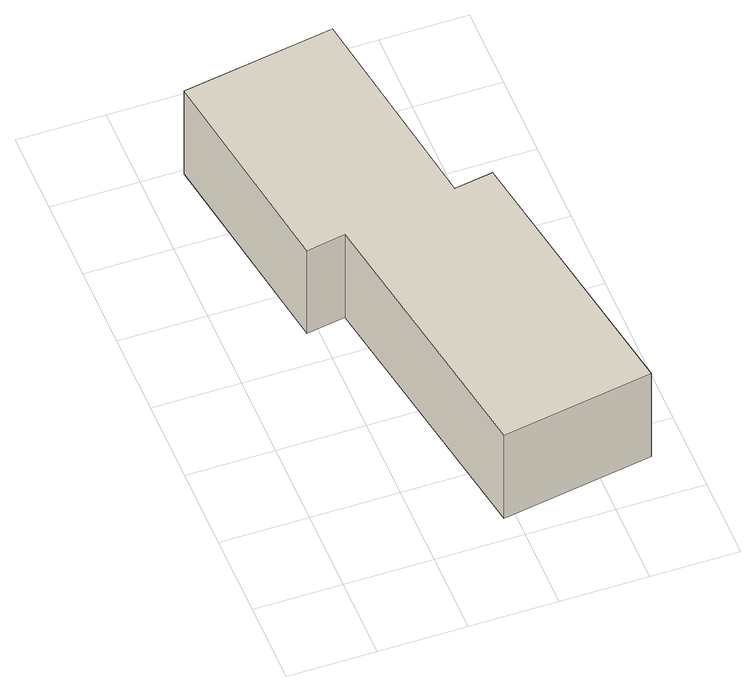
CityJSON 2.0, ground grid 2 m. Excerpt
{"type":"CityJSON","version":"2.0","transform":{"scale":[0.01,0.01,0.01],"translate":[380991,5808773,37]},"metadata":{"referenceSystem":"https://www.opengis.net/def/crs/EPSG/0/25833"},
"CityObjects":{
"building1":{"type":"Building","attributes":{"Gemeindeschluessel":"11000006","BezugspunktDach":"2200","function":"31001_2460","measuredHeight":2.52,"storeysAboveGround":1},"address":[{"country":"Germany","locality":"Berlin","thoroughfareNumber":"18A (1)","thoroughfareName":"Sachtlebenstraße"}],"geometry":[{"type":"Solid","lod":"1","boundaries":[[[[0,1,2,3,4,5,6,7]],[[8,9,10,11,12,13,14,15]],[[8,15,7,6]],[[9,8,6,5]],[[10,9,5,4]],[[11,10,4,3]],[[12,11,3,2]],[[13,12,2,1]],[[14,13,1,0]],[[15,14,0,7]]]]}]}
},
"vertices":[
[174,683,341],[263,698,341],[374,57,341],[719,113,341],[609,754,341],[520,740,341],[440,1246,341],[93,1190,341],[440,1246,88],[520,740,88],[609,754,88],[719,113,88],[374,57,88],[263,698,88],[174,683,88],[93,1190,88]
]}
